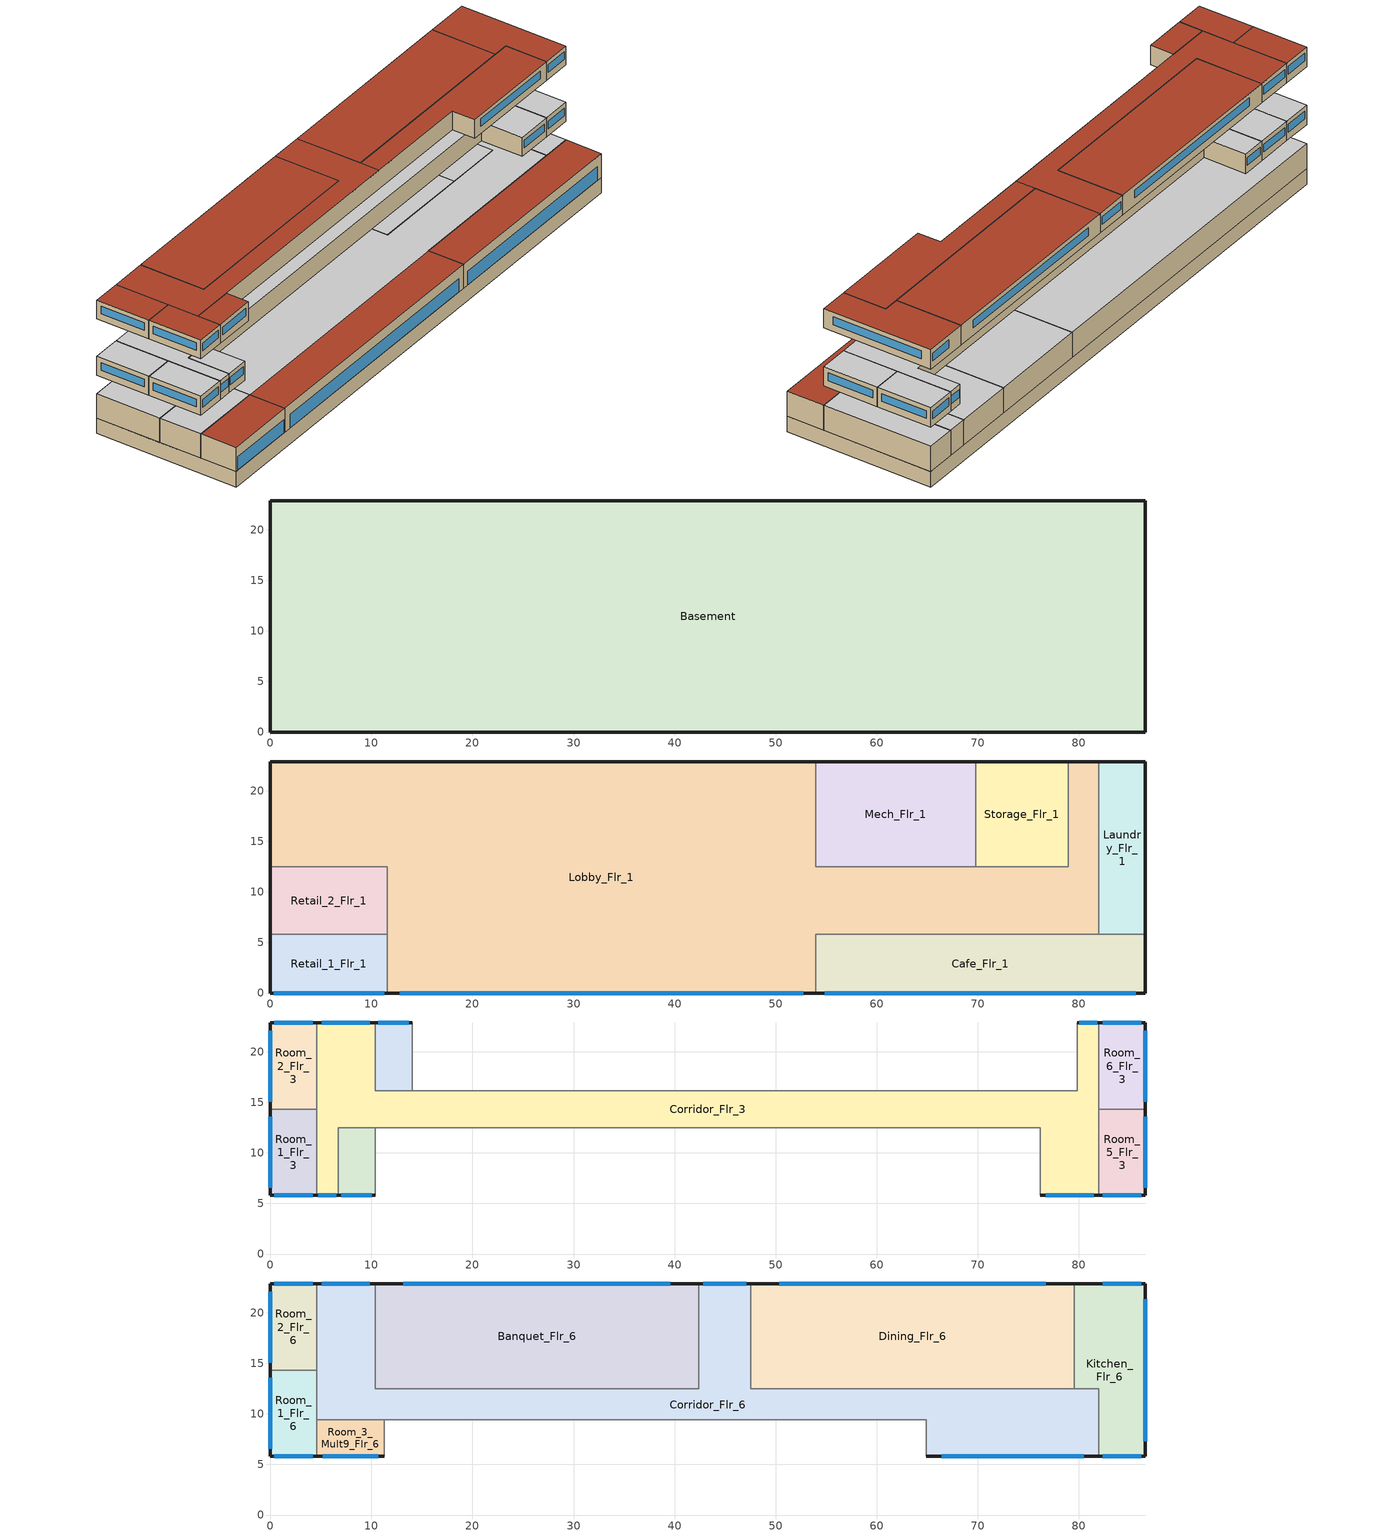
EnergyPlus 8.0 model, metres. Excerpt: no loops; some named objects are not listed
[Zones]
Basement
 floor othersidecoefficients (basement_floor): 86.56,22.86 86.56,0 0,0 0,22.86 z-2.44
 wall othersidecoefficients (basement_wall): 86.56,22.86 0,22.86 0,0 86.56,0 86.56,22.86 z-2.44:0
Retail_1_Flr_1
 floor to Basement (nonres_floor): 11.58,5.79 11.58,0 0,0 0,5.79 z0
 wall outside (nonres_ext_wall): 0,5.79 0,0 11.58,0 z0:3.96
 wall to Retail_2_Flr_1 (int_wall): 11.58,5.79 0,5.79 z0:3.96
 wall to Lobby_Flr_1 (int_wall): 11.58,0 11.58,5.79 z0:3.96
 window (Window_U_0.72_SHGC_0.25): 0.33,0 11.25,0 z0.15:2.29
 roof outside (nonres_roof): 0,5.79 0,0 11.58,0 11.58,5.79 z3.96
Retail_2_Flr_1
 floor to Basement (nonres_floor): 11.58,12.5 11.58,5.79 0,5.79 0,12.5 z0
 wall outside (nonres_ext_wall): 0,12.5 0,5.79 z0:3.96
 wall to Lobby_Flr_1 (int_wall): 11.58,5.79 11.58,12.5 0,12.5 z0:3.96
 ceiling adiabatic (nonres_floor_ceiling): 0,12.5 0,5.79 11.58,5.79 11.58,12.5 z3.96
Mech_Flr_1
 floor to Basement (nonres_floor): 69.8,22.86 69.8,12.5 53.95,12.5 53.95,22.86 z0
 wall outside (nonres_ext_wall): 69.8,22.86 53.95,22.86 z0:3.96
 wall to Storage_Flr_1 (int_wall): 69.8,12.5 69.8,22.86 z0:3.96
 wall to Lobby_Flr_1 (int_wall): 53.95,22.86 53.95,12.5 69.8,12.5 z0:3.96
 ceiling adiabatic (nonres_floor_ceiling): 53.95,22.86 53.95,12.5 69.8,12.5 69.8,22.86 z3.96
Storage_Flr_1
 floor to Basement (nonres_floor): 78.94,22.86 78.94,12.5 69.8,12.5 69.8,22.86 z0
 wall outside (nonres_ext_wall): 78.94,22.86 69.8,22.86 z0:3.96
 wall to Lobby_Flr_1 (int_wall): 69.8,12.5 78.94,12.5 78.94,22.86 z0:3.96
 ceiling adiabatic (nonres_floor_ceiling): 69.8,22.86 69.8,12.5 78.94,12.5 78.94,22.86 z3.96
Laundry_Flr_1
 floor to Basement (nonres_floor): 86.56,22.86 86.56,5.79 81.99,5.79 81.99,22.86 z0
 wall outside (nonres_ext_wall): 86.56,5.79 86.56,22.86 81.99,22.86 z0:3.96
 wall to Cafe_Flr_1 (int_wall): 81.99,5.79 86.56,5.79 z0:3.96
 wall to Lobby_Flr_1 (int_wall): 81.99,22.86 81.99,5.79 z0:3.96
 ceiling adiabatic (nonres_floor_ceiling): 81.99,22.86 81.99,5.79 86.56,5.79 86.56,22.86 z3.96
Cafe_Flr_1
 floor to Basement (nonres_floor): 86.56,5.79 86.56,0 53.95,0 53.95,5.79 z0
 wall outside (nonres_ext_wall): 53.95,0 86.56,0 86.56,5.79 z0:3.96
 wall to Lobby_Flr_1 (int_wall): 81.99,5.79 53.95,5.79 53.95,0 z0:3.96
 window (Window_U_0.72_SHGC_0.25): 54.88,0 85.63,0 z0.15:2.29
 roof outside (nonres_roof): 53.95,5.79 53.95,0 86.56,0 86.56,5.79 z3.96
Lobby_Flr_1
 floor to Basement (nonres_floor): 0,12.5 0,22.86 53.95,22.86 53.95,0 11.58,0 11.58,12.5 z0; 53.95,12.5 78.94,12.5 78.94,22.86 81.99,22.86 81.99,5.79 53.95,5.79 z0
 wall outside (nonres_ext_wall): 53.95,22.86 0,22.86 0,12.5 / 81.99,22.86 78.94,22.86 / 11.58,0 53.95,0 z0:3.96
 window (Window_U_0.72_SHGC_0.25): 12.79,0 52.74,0 z0.15:2.29
 ceiling adiabatic (nonres_floor_ceiling): 0,12.5 11.58,12.5 11.58,5.79 81.99,5.79 81.99,22.86 78.94,22.86 78.94,12.5 53.95,12.5 53.95,22.86 0,22.86 z3.96
 roof outside (nonres_roof): 11.58,5.79 11.58,0 53.95,0 53.95,5.79 z3.96
Room_1_Flr_3
 floor adiabatic (nonres_floor): 4.57,14.33 4.57,5.79 0,5.79 0,14.33 z7.01
 wall outside (nonres_ext_wall): 0,14.33 0,5.79 4.57,5.79 z7.01:10.06
 wall to Room_2_Flr_3 (int_wall): 4.57,14.33 0,14.33 z7.01:10.06
 wall to Corridor_Flr_3 (int_wall): 4.57,5.79 4.57,14.33 z7.01:10.06
 window (Window_U_0.72_SHGC_0.25): 0.4,5.79 4.17,5.79 / 0,13.58 0,6.54 z8.11:9.33
 ceiling adiabatic (nonres_floor_ceiling): 0,14.33 0,5.79 4.57,5.79 4.57,14.33 z10.06
Room_2_Flr_3
 floor adiabatic (nonres_floor): 4.57,22.86 4.57,14.33 0,14.33 0,22.86 z7.01
 wall outside (nonres_ext_wall): 4.57,22.86 0,22.86 0,14.33 z7.01:10.06
 wall to Corridor_Flr_3 (int_wall): 4.57,14.33 4.57,22.86 z7.01:10.06
 window (Window_U_0.72_SHGC_0.25): 4.17,22.86 0.4,22.86 / 0,22.11 0,15.07 z8.11:9.33
 ceiling adiabatic (nonres_floor_ceiling): 0,22.86 0,14.33 4.57,14.33 4.57,22.86 z10.06
Room_3_Mult19_Flr_3
 floor adiabatic (nonres_floor): 10.36,12.5 10.36,5.79 6.71,5.79 6.71,12.5 z7.01
 wall outside (nonres_ext_wall): 6.71,5.79 10.36,5.79 z7.01:10.06
 wall adiabatic (int_wall): 10.36,5.79 10.36,12.5 6.71,12.5 6.71,5.79 z7.01:10.06
 window (Window_U_0.72_SHGC_0.25): 7.03,5.79 10.04,5.79 z8.11:9.33
 ceiling adiabatic (nonres_floor_ceiling): 6.71,12.5 6.71,5.79 10.36,5.79 10.36,12.5 z10.06
Room_4_Mult19_Flr_3
 floor adiabatic (nonres_floor): 14.02,22.86 14.02,16.15 10.36,16.15 10.36,22.86 z7.01
 wall outside (nonres_ext_wall): 14.02,22.86 10.36,22.86 z7.01:10.06
 wall adiabatic (int_wall): 10.36,22.86 10.36,16.15 14.02,16.15 14.02,22.86 z7.01:10.06
 window (Window_U_0.72_SHGC_0.25): 13.7,22.86 10.68,22.86 z8.11:9.33
 ceiling adiabatic (nonres_floor_ceiling): 10.36,22.86 10.36,16.15 14.02,16.15 14.02,22.86 z10.06
Room_5_Flr_3
 floor adiabatic (nonres_floor): 86.56,14.33 86.56,5.79 81.99,5.79 81.99,14.33 z7.01
 wall outside (nonres_ext_wall): 81.99,5.79 86.56,5.79 86.56,14.33 z7.01:10.06
 wall to Room_6_Flr_3 (int_wall): 86.56,14.33 81.99,14.33 z7.01:10.06
 wall to Corridor_Flr_3 (int_wall): 81.99,14.33 81.99,5.79 z7.01:10.06
 window (Window_U_0.72_SHGC_0.25): 86.56,6.54 86.56,13.58 / 82.39,5.79 86.16,5.79 z8.11:9.33
 ceiling adiabatic (nonres_floor_ceiling): 81.99,14.33 81.99,5.79 86.56,5.79 86.56,14.33 z10.06
Room_6_Flr_3
 floor adiabatic (nonres_floor): 86.56,22.86 86.56,14.33 81.99,14.33 81.99,22.86 z7.01
 wall outside (nonres_ext_wall): 86.56,14.33 86.56,22.86 81.99,22.86 z7.01:10.06
 wall to Corridor_Flr_3 (int_wall): 81.99,22.86 81.99,14.33 z7.01:10.06
 window (Window_U_0.72_SHGC_0.25): 86.16,22.86 82.39,22.86 / 86.56,15.07 86.56,22.11 z8.11:9.33
 ceiling adiabatic (nonres_floor_ceiling): 81.99,22.86 81.99,14.33 86.56,14.33 86.56,22.86 z10.06
Corridor_Flr_3
 floor adiabatic (nonres_floor): 4.57,5.79 4.57,22.86 10.36,22.86 10.36,12.5 6.71,12.5 6.71,5.79 z7.01; 10.36,16.15 76.2,16.15 76.2,12.5 10.36,12.5 z7.01; 76.2,16.15 79.86,16.15 79.86,22.86 81.99,22.86 81.99,5.79 76.2,5.79 z7.01
 wall outside (nonres_ext_wall): 10.36,22.86 4.57,22.86 / 81.99,22.86 79.86,22.86 / 4.57,5.79 6.71,5.79 / 76.2,5.79 81.99,5.79 z7.01:10.06
 wall adiabatic (int_wall): 6.71,5.79 6.71,12.5 76.2,12.5 76.2,5.79 / 79.86,22.86 79.86,16.15 10.36,16.15 10.36,22.86 z7.01:10.06
 window (Window_U_0.72_SHGC_0.25): 9.86,22.86 5.08,22.86 / 81.81,22.86 80.04,22.86 / 4.76,5.79 6.52,5.79 / 76.71,5.79 81.48,5.79 z8.11:9.33
 ceiling adiabatic (nonres_floor_ceiling): 4.57,5.79 6.71,5.79 6.71,12.5 10.36,12.5 10.36,22.86 4.57,22.86 z10.06; 10.36,12.5 76.2,12.5 76.2,16.15 10.36,16.15 z10.06; 76.2,5.79 81.99,5.79 81.99,22.86 79.86,22.86 79.86,16.15 76.2,16.15 z10.06
Room_1_Flr_6
 floor adiabatic (nonres_floor): 4.57,14.33 4.57,5.79 0,5.79 0,14.33 z16.15
 wall outside (nonres_ext_wall): 0,14.33 0,5.79 4.57,5.79 z16.15:19.2
 wall to Room_2_Flr_6 (int_wall): 4.57,14.33 0,14.33 z16.15:19.2
 wall adiabatic (int_wall): 4.57,5.79 4.57,14.33 z16.15:19.2
 window (Window_U_0.72_SHGC_0.25): 0.4,5.79 4.17,5.79 / 0,13.58 0,6.54 z17.26:18.48
 roof outside (nonres_roof): 0,14.33 0,5.79 4.57,5.79 4.57,14.33 z19.2
Room_2_Flr_6
 floor adiabatic (nonres_floor): 4.57,22.86 4.57,14.33 0,14.33 0,22.86 z16.15
 wall outside (nonres_ext_wall): 4.57,22.86 0,22.86 0,14.33 z16.15:19.2
 wall adiabatic (int_wall): 4.57,14.33 4.57,22.86 z16.15:19.2
 window (Window_U_0.72_SHGC_0.25): 4.17,22.86 0.4,22.86 / 0,22.11 0,15.07 z17.26:18.48
 roof outside (nonres_roof): 0,22.86 0,14.33 4.57,14.33 4.57,22.86 z19.2
Room_3_Mult9_Flr_6
 floor adiabatic (nonres_floor): 11.28,9.45 11.28,5.79 4.57,5.79 4.57,9.45 z16.15
 wall outside (nonres_ext_wall): 4.57,5.79 11.28,5.79 z16.15:19.2
 wall adiabatic (int_wall): 11.28,5.79 11.28,9.45 4.57,9.45 4.57,5.79 z16.15:19.2
 window (Window_U_0.72_SHGC_0.25): 5.16,5.79 10.69,5.79 z17.26:18.48
 roof outside (nonres_roof): 4.57,9.45 4.57,5.79 11.28,5.79 11.28,9.45 z19.2
Banquet_Flr_6
 floor adiabatic (nonres_floor): 42.37,22.86 42.37,12.5 10.36,12.5 10.36,22.86 z16.15
 wall outside (nonres_ext_wall): 42.37,22.86 10.36,22.86 z16.15:19.2
 wall to Corridor_Flr_6 (int_wall): 10.36,22.86 10.36,12.5 42.37,12.5 42.37,22.86 z16.15:19.2
 window (Window_U_0.72_SHGC_0.25): 39.57,22.86 13.16,22.86 z17.26:18.48
 roof outside (nonres_roof): 10.36,22.86 10.36,12.5 42.37,12.5 42.37,22.86 z19.2
Dining_Flr_6
 floor adiabatic (nonres_floor): 79.55,22.86 79.55,12.5 47.55,12.5 47.55,22.86 z16.15
 wall outside (nonres_ext_wall): 79.55,22.86 47.55,22.86 z16.15:19.2
 wall to Kitchen_Flr_6 (int_wall): 79.55,12.5 79.55,22.86 z16.15:19.2
 wall adiabatic (int_wall): 47.55,12.5 79.55,12.5 z16.15:19.2
 wall to Corridor_Flr_6 (int_wall): 47.55,22.86 47.55,12.5 z16.15:19.2
 window (Window_U_0.72_SHGC_0.25): 76.75,22.86 50.35,22.86 z17.26:18.48
 roof outside (nonres_roof): 47.55,22.86 47.55,12.5 79.55,12.5 79.55,22.86 z19.2
Kitchen_Flr_6
 floor adiabatic (nonres_floor): 79.55,12.5 79.55,22.86 86.56,22.86 86.56,5.79 81.99,5.79 81.99,12.5 z16.15
 wall outside (nonres_ext_wall): 81.99,5.79 86.56,5.79 86.56,22.86 79.55,22.86 z16.15:19.2
 wall adiabatic (int_wall): 79.55,12.5 81.99,12.5 z16.15:19.2
 wall to Corridor_Flr_6 (int_wall): 81.99,12.5 81.99,5.79 z16.15:19.2
 window (Window_U_0.72_SHGC_0.25): 86.16,22.86 82.39,22.86 / 86.56,7.29 86.56,21.37 / 82.39,5.79 86.16,5.79 z17.26:18.48
 roof outside (nonres_roof): 79.55,12.5 81.99,12.5 81.99,5.79 86.56,5.79 86.56,22.86 79.55,22.86 z19.2
Corridor_Flr_6
 floor adiabatic (nonres_floor): 4.57,9.45 4.57,22.86 10.36,22.86 10.36,12.5 42.37,12.5 42.37,22.86 47.55,22.86 47.55,12.5 81.99,12.5 81.99,5.79 64.92,5.79 64.92,9.45 z16.15
 wall outside (nonres_ext_wall): 10.36,22.86 4.57,22.86 / 47.55,22.86 42.37,22.86 / 64.92,5.79 81.99,5.79 z16.15:19.2
 wall adiabatic (int_wall): 81.99,12.5 47.55,12.5 / 4.57,22.86 4.57,9.45 64.92,9.45 64.92,5.79 z16.15:19.2
 window (Window_U_0.72_SHGC_0.25): 9.86,22.86 5.08,22.86 / 47.09,22.86 42.82,22.86 / 66.42,5.79 80.5,5.79 z17.26:18.48
 roof outside (nonres_roof): 4.57,9.45 47.55,9.45 47.55,22.86 42.37,22.86 42.37,12.5 10.36,12.5 10.36,22.86 4.57,22.86 z19.2; 47.55,9.45 64.92,9.45 64.92,5.79 81.99,5.79 81.99,12.5 47.55,12.5 z19.2
[Building]
Large Hotel: North Axis {deg}=0; Terrain=City; Loads Convergence Tolerance Value=0.04; Temperature Convergence Tolerance Value {deltaC}=0.2; Solar Distribution=FullInteriorAndExterior; Maximum Number of Warmup Days=25; Minimum Number of Warmup Days=6
[Site:Location]
Houston Bush Intercontinental_TX_USA Design_Conditions: Latitude {deg}=30; Longitude {deg}=-95.37; Time Zone {hr}=-6; Elevation {m}=29
[SizingPeriod:DesignDay] Day of Month=21; Dry-Bulb Temperature Range Modifier Type=DefaultMultipliers; Humidity Condition Type=Wetbulb; Barometric Pressure {Pa}=100977; Rain Indicator=No; Snow Indicator=No; Daylight Saving Time Indicator=No
Name | Month | Day Type | Maximum Dry-Bulb Temperature {C} | Daily Dry-Bulb Temperature Range {deltaC} | Wetbulb or DewPoint at Maximum Dry-Bulb {C} | Wind Speed {m/s} | Wind Direction {deg} | Solar Model Indicator | Sky Clearness | ASHRAE Clear Sky Optical Depth for Beam Irradiance (taub) | ASHRAE Clear Sky Optical Depth for Diffuse Irradiance (taud)
Houston Bush Intercontinental Ann Htg 99.6% Condns DB | 1 | WinterDesignDay | -1.6 | 0 | -1.6 | 2.8 | 0 | ASHRAEClearSky | 0
Houston Bush Intercontinental Ann Clg .4% Condns DB=>MWB | 7 | SummerDesignDay | 36 | 10.1 | 24.8 | 3.5 | 170 | ASHRAETau |  | 0.499 | 1.97
[Site:WaterMainsTemperature]
Calculation Method=Correlation; Annual Average Outdoor Air Temperature {C}=20.05; Maximum Difference In Monthly Average Outdoor Air Temperatures {deltaC}=17.0722
[Material]
Name | Roughness | Thickness {m} | Conductivity {W/m-K} | Density {kg/m3} | Specific Heat {J/kg-K} | Thermal Absorptance | Solar Absorptance | Visible Absorptance
Std Wood 6inch | MediumSmooth | 0.15 | 0.12 | 540 | 1210 | 0.9 | 0.7 | 0.7
F08 Metal surface | Smooth | 0.0008 | 45.28 | 7824 | 500
F13 Built-up roofing | Rough | 0.0095 | 0.16 | 1120 | 1460 | 0.75 | 0.45
G01 13mm gypsum board | Smooth | 0.0127 | 0.16 | 800 | 1090 | 0.9 | 0.7 | 0.5
200mm Normalweight concrete wall | MediumRough | 0.2032 | 2.31 | 2322 | 832
100mm Normalweight concrete floor | MediumRough | 0.1016 | 2.31 | 2322 | 832
M10 200mm concrete block basement wall | MediumRough | 0.2032 | 1.326 | 1842 | 912
[Material:NoMass] Thermal Absorptance=0.9; Solar Absorptance=0.7
Name | Roughness | Thermal Resistance {m2-K/W} | Visible Absorptance
CP02 CARPET PAD | VeryRough | 0.21648 | 0.8
Nonres_Roof_Insulation | MediumSmooth | 3.4722 | 0.7
Nonres_Exterior_Wall_Insulation | MediumSmooth | 0.849259 | 0.7
Nonres_Floor_Insulation | MediumSmooth | 2.88292 | 0.7
[WindowMaterial:Glazing]
REF B TINT MID 6MM: Optical Data Type=SpectralAverage; Thickness {m}=0.006; Solar Transmittance at Normal Incidence=0.1; Front Side Solar Reflectance at Normal Incidence=0.11; Back Side Solar Reflectance at Normal Incidence=0.41; Visible Transmittance at Normal Incidence=0.13; Front Side Visible Reflectance at Normal Incidence=0.1; Back Side Visible Reflectance at Normal Incidence=0.32; Infrared Transmittance at Normal Incidence=0; Front Side Infrared Hemispherical Emissivity=0.84; Back Side Infrared Hemispherical Emissivity=0.45; Conductivity {W/m-K}=0.9
[Construction]
InteriorFurnishings: Std Wood 6inch
int_wall: G01 13mm gypsum board, G01 13mm gypsum board
basement_wall: M10 200mm concrete block basement wall
nonres_roof: F13 Built-up roofing, Nonres_Roof_Insulation, F08 Metal surface
nonres_ext_wall: 200mm Normalweight concrete wall, Nonres_Exterior_Wall_Insulation, G01 13mm gypsum board
nonres_floor: Nonres_Floor_Insulation, 100mm Normalweight concrete floor, CP02 CARPET PAD
nonres_floor_ceiling: CP02 CARPET PAD, 100mm Normalweight concrete floor, Nonres_Floor_Insulation
basement_floor: M10 200mm concrete block basement wall, CP02 CARPET PAD
Window_U_0.72_SHGC_0.25: REF B TINT MID 6MM
[Zone] Type=1; Ceiling Height {m}=-9999; Part of Total Floor Area=Yes
Name | Multiplier | Volume {m3} | Floor Area {m2}
Basement | 1 | 4826.41 | 1978.82
Retail_1_Flr_1 | 1 | 265.7636 | 67.0696
Retail_2_Flr_1 | 1 | 307.7552 | 77.6695
Mech_Flr_1 | 1 | 650.7972 | 164.239
Storage_Flr_1 | 1 | 375.4741 | 94.7594
Laundry_Flr_1 | 1 | 309.2236 | 78.0395
Cafe_Flr_1 | 1 | 748.3463 | 188.859
Lobby_Flr_1 | 1 | 5183.56 | 1308.18
Room_1_Flr_3; Room_5_Flr_3 | 4 | 118.9391 | 39.0198
Room_2_Flr_3; Room_6_Flr_3 | 4 | 118.9252 | 39.0198
Room_3_Mult19_Flr_3 | 76 | 74.7487 | 24.5199
Room_4_Mult19_Flr_3 | 76 | 74.7691 | 24.5299
Corridor_Flr_3 | 4 | 1186.91 | 389.398
Room_1_Flr_6 | 1 | 118.9391 | 39.0198
Room_2_Flr_6 | 1 | 118.9252 | 39.0198
Room_3_Mult9_Flr_6 | 9 | 74.7691 | 24.5299
Banquet_Flr_6; Dining_Flr_6 | 1 | 1010.89 | 331.658
Kitchen_Flr_6 | 1 | 314.872 | 103.299
Corridor_Flr_6 | 1 | 1256.16 | 412.118
[InternalMass] Construction=InteriorFurnishings
Name | Zone | Surface Area {m2}
Basement_InternalMass_1 | Basement | 3957.66
Retail_1_Flr_1_InternalMass_1 | Retail_1_Flr_1 | 134.1427
Retail_2_Flr_1_InternalMass_1 | Retail_2_Flr_1 | 155.3378
Mech_Flr_1_InternalMass_1 | Mech_Flr_1 | 328.4864
Storage_Flr_1_InternalMass_1 | Storage_Flr_1 | 189.5185
Laundry_Flr_1_InternalMass_1 | Laundry_Flr_1 | 156.0789
Cafe_Flr_1_InternalMass_1 | Cafe_Flr_1 | 377.7238
Lobby_Flr_1_InternalMass_1 | Lobby_Flr_1 | 2616.37
Room_1_Flr_3_InternalMass_1 | Room_1_Flr_3 | 78.044
Room_2_Flr_3_InternalMass_1 | Room_2_Flr_3 | 78.0349
Room_3_Mult19_Flr_3_InternalMass_1 | Room_3_Mult19_Flr_3 | 49.0477
Room_4_Mult19_Flr_3_InternalMass_1 | Room_4_Mult19_Flr_3 | 49.0611
Room_5_Flr_3_InternalMass_1 | Room_5_Flr_3 | 78.044
Room_6_Flr_3_InternalMass_1 | Room_6_Flr_3 | 78.0349
Corridor_Flr_3_InternalMass_1 | Corridor_Flr_3 | 778.8094
Room_1_Flr_6_InternalMass_1 | Room_1_Flr_6 | 78.044
Room_2_Flr_6_InternalMass_1 | Room_2_Flr_6 | 78.0349
Room_3_Mult9_Flr_6_InternalMass_1 | Room_3_Mult9_Flr_6 | 49.0611
Banquet_Flr_6_InternalMass_1 | Banquet_Flr_6 | 663.3149
Dining_Flr_6_InternalMass_1 | Dining_Flr_6 | 663.3149
Kitchen_Flr_6_InternalMass_1 | Kitchen_Flr_6 | 206.6089
Corridor_Flr_6_InternalMass_1 | Corridor_Flr_6 | 824.2494
[SurfaceProperty:OtherSideCoefficients] Combined Convective/Radiative Film Coefficient {W/m2-K}=0; Constant Temperature {C}=1; Constant Temperature Coefficient=1; External Dry-Bulb Temperature Coefficient=0; Ground Temperature Coefficient=0; Wind Speed Coefficient=0; Zone Air Temperature Coefficient=0; Sinusoidal Variation of Constant Temperature Coefficient=No; Period of Sinusoidal Variation {hr}=24
Name | Constant Temperature Schedule
surfPropOthSdCoefBasementAvgWall | scheduleOSCBasementWallSurfaceTemp
surfPropOthSdCoefBasementAvgFloor | scheduleOSCBasementFloorTemp
surfPropOthSdCoefBasementUpperWall | scheduleOSCBasementUpperWallTemp
surfPropOthSdCoefBasementLowerWall | scheduleOSCBasementLowerWallTemp
[People] Number of People Calculation Method=People; Fraction Radiant=0.3; Sensible Heat Fraction=AUTOCALCULATE; Activity Level Schedule=ACTIVITY_SCH; Enable ASHRAE 55 Comfort Warnings=No; Mean Radiant Temperature Calculation Type=ZoneAveraged; Work Efficiency Schedule=WORK_EFF_SCH; Clothing Insulation Schedule=CLOTHING_SCH; Air Velocity Schedule=AIR_VELO_SCH; Thermal Comfort Model 1 Type=FANGER
Name | Zone or ZoneList | Number of People Schedule | Number of People
Basement People | Basement | BLDG_OCC_SCH | 106.499
Retail_1_Flr_1 People | Retail_1_Flr_1 | BLDG_OCC_SCH | 10.829
Retail_2_Flr_1 People | Retail_2_Flr_1 | BLDG_OCC_SCH | 12.54
Laundry_Flr_1 People | Laundry_Flr_1 | BLDG_OCC_SCH | 8.4
Cafe_Flr_1 People | Cafe_Flr_1 | BLDG_OCC_SCH | 142.3
Lobby_Flr_1 People | Lobby_Flr_1 | BLDG_OCC_SCH | 422.435
Room_1_Flr_3 People | Room_1_Flr_3 | GuestRoom_Occ_Sch | 1.5
Room_2_Flr_3 People | Room_2_Flr_3 | GuestRoom_Occ_Sch | 1.5
Room_3_Mult19_Flr_3 People | Room_3_Mult19_Flr_3 | GuestRoom_Occ_Sch | 1.5
Room_4_Mult19_Flr_3 People | Room_4_Mult19_Flr_3 | GuestRoom_Occ_Sch | 1.5
Room_5_Flr_3 People | Room_5_Flr_3 | GuestRoom_Occ_Sch | 1.5
Room_6_Flr_3 People | Room_6_Flr_3 | GuestRoom_Occ_Sch | 1.5
Room_1_Flr_6 People | Room_1_Flr_6 | GuestRoom_Occ_Sch | 1.5
Room_2_Flr_6 People | Room_2_Flr_6 | GuestRoom_Occ_Sch | 1.5
Room_3_Mult9_Flr_6 People | Room_3_Mult9_Flr_6 | GuestRoom_Occ_Sch | 1.5
Banquet_Flr_6 People | Banquet_Flr_6 | BLDG_OCC_SCH | 249.896
Dining_Flr_6 People | Dining_Flr_6 | BLDG_OCC_SCH | 249.896
Kitchen_Flr_6 People | Kitchen_Flr_6 | BLDG_OCC_SCH | 22.238
[Lights] Design Level Calculation Method=Watts/Area; Return Air Fraction=0; Fraction Radiant=0.7; Fraction Visible=0.2; Fraction Replaceable=1; Return Air Fraction Calculated from Plenum Temperature=No
Name | Zone or ZoneList | Schedule | Watts per Zone Floor Area {W/m2}
Basement_Lights | Basement | BLDG_LIGHT_OFFICE_BSMT_SCH | 9.68752
Retail_1_Flr_1_Lights | Retail_1_Flr_1 | BLDG_LIGHT_SCH | 15.0695
Retail_2_Flr_1_Lights | Retail_2_Flr_1 | BLDG_LIGHT_SCH | 15.0695
Mech_Flr_1_Lights | Mech_Flr_1 | BLDG_LIGHT_SCH | 10.2257
Storage_Flr_1_Lights | Storage_Flr_1 | BLDG_LIGHT_STORAGE_SCH | 6.78126
Laundry_Flr_1_Lights | Laundry_Flr_1 | BLDG_LIGHT_SCH | 6.45835
Cafe_Flr_1_Lights | Cafe_Flr_1 | BLDG_LIGHT_SCH | 9.57988
Lobby_Flr_1_Lights | Lobby_Flr_1 | BLDG_LIGHT_SCH | 11.4097
Room_1_Flr_3_Lights | Room_1_Flr_3 | BLDG_LIGHT_GUESTROOM_SCH | 11.9479
Room_2_Flr_3_Lights | Room_2_Flr_3 | BLDG_LIGHT_GUESTROOM_SCH | 11.9479
Room_3_Mult19_Flr_3_Lights | Room_3_Mult19_Flr_3 | BLDG_LIGHT_GUESTROOM_SCH | 11.9479
Room_4_Mult19_Flr_3_Lights | Room_4_Mult19_Flr_3 | BLDG_LIGHT_GUESTROOM_SCH | 11.9479
Room_5_Flr_3_Lights | Room_5_Flr_3 | BLDG_LIGHT_GUESTROOM_SCH | 11.9479
Room_6_Flr_3_Lights | Room_6_Flr_3 | BLDG_LIGHT_GUESTROOM_SCH | 11.9479
Corridor_Flr_3_Lights | Corridor_Flr_3 | BLDG_LIGHT_CORRIDOR_SCH | 7.10418
Room_1_Flr_6_Lights | Room_1_Flr_6 | BLDG_LIGHT_GUESTROOM_SCH | 11.9479
Room_2_Flr_6_Lights | Room_2_Flr_6 | BLDG_LIGHT_GUESTROOM_SCH | 11.9479
Room_3_Mult9_Flr_6_Lights | Room_3_Mult9_Flr_6 | BLDG_LIGHT_GUESTROOM_SCH | 11.9479
Banquet_Flr_6_Lights | Banquet_Flr_6 | BLDG_LIGHT_SCH | 9.57988
Dining_Flr_6_Lights | Dining_Flr_6 | BLDG_LIGHT_SCH | 9.57988
Kitchen_Flr_6_Lights | Kitchen_Flr_6 | BLDG_LIGHT_SCH | 10.6563
Corridor_Flr_6_Lights | Corridor_Flr_6 | BLDG_LIGHT_CORRIDOR_SCH | 7.10418
[ElectricEquipment] Design Level Calculation Method=EquipmentLevel
Name | Zone or ZoneList | Schedule | Design Level {W} | Fraction Latent | Fraction Radiant | Fraction Lost
Basement_MiscPlug_Equip | Basement | BASEMENT_EQUIP_SCH | 10646.1 | 0 | 0.5 | 0
Retail_1_Flr_1_MiscPlug_Equip | Retail_1_Flr_1 | BLDG_EQUIP_SCH | 721.6879 | 0 | 0.5 | 0
Retail_2_Flr_1_MiscPlug_Equip | Retail_2_Flr_1 | BLDG_EQUIP_SCH | 835.7173 | 0 | 0.5 | 0
Mech_Flr_1_MiscPlug_Equip | Mech_Flr_1 | BLDG_EQUIP_SCH | 883.6283 | 0 | 0.5 | 0
Storage_Flr_1_MiscPlug_Equip | Storage_Flr_1 | BLDG_EQUIP_SCH | 254.9024 | 0 | 0.5 | 0
Laundry_Flr_1_MiscPlug_Equip | Laundry_Flr_1 | BLDG_EQUIP_SCH | 4813.47 | 0 | 0.5 | 0
Cafe_Flr_1_MiscPlug_Equip | Cafe_Flr_1 | BLDG_EQUIP_SCH | 1016.08 | 0 | 0.5 | 0
Lobby_Flr_1_MiscPlug_Equip | Lobby_Flr_1 | BLDG_EQUIP_SCH | 10557.1 | 0 | 0.5 | 0
Room_1_Flr_3_PlugMisc_Equip | Room_1_Flr_3 | Guestroom_Eqp_Sch_Base | 263.3986 | 0 | 0.5 | 0
Room_2_Flr_3_PlugMisc_Equip | Room_2_Flr_3 | Guestroom_Eqp_Sch_Base | 263.3678 | 0 | 0.5 | 0
Room_3_Mult19_Flr_3_PlugMisc_Equip | Room_3_Mult19_Flr_3 | Guestroom_Eqp_Sch_Base | 257.9908 | 0 | 0.5 | 0
Room_4_Mult19_Flr_3_PlugMisc_Equip | Room_4_Mult19_Flr_3 | Guestroom_Eqp_Sch_Base | 258.0614 | 0 | 0.5 | 0
Room_5_Flr_3_PlugMisc_Equip | Room_5_Flr_3 | Guestroom_Eqp_Sch_Base | 263.3986 | 0 | 0.5 | 0
Room_6_Flr_3_PlugMisc_Equip | Room_6_Flr_3 | Guestroom_Eqp_Sch_Base | 263.3678 | 0 | 0.5 | 0
Room_1_Flr_6_PlugMisc_Equip | Room_1_Flr_6 | Guestroom_Eqp_Sch_Base | 263.3986 | 0 | 0.5 | 0
Room_2_Flr_6_PlugMisc_Equip | Room_2_Flr_6 | Guestroom_Eqp_Sch_Base | 263.3678 | 0 | 0.5 | 0
Room_3_Mult9_Flr_6_PlugMisc_Equip | Room_3_Mult9_Flr_6 | Guestroom_Eqp_Sch_Base | 258.0614 | 0 | 0.5 | 0
Banquet_Flr_6_MiscPlug_Equip | Banquet_Flr_6 | Kitchen_Elec_Equip_SCH | 22493 | 0 | 0.5 | 0
Dining_Flr_6_MiscPlug_Equip | Dining_Flr_6 | Kitchen_Elec_Equip_SCH | 22493 | 0 | 0.5 | 0
Kitchen_Flr_6_MiscElec_Equip | Kitchen_Flr_6 | Kitchen_Elec_Equip_SCH | 52482.8 | 0.2 | 0.5 | 0.1
Kitchen_Flr_6_Reach-in-Freezer | Kitchen_Flr_6 | Always_on | 515.917 | 0 | 0.25 | 0
Kitchen_Flr_6_Reach-in-Refrigerator | Kitchen_Flr_6 | Always_on | 425.833 | 0 | 0.25 | 0
[GasEquipment] Design Level Calculation Method=EquipmentLevel
Name | Zone or ZoneList | Schedule | Design Level {W} | Fraction Latent | Fraction Radiant | Fraction Lost
Laundry_Flr_1_MiscGas_Equip | Laundry_Flr_1 | BLDG_EQUIP_SCH | 41817.4 | 0 | 0.5 | 0
Kitchen_Flr_6_MiscGas_Equip | Kitchen_Flr_6 | Kitchen_Gas_Equip_SCH | 249920 | 0.1 | 0.2 | 0.7
[Daylighting:Controls] Total Daylighting Reference Points=2; Illuminance Setpoint at First Reference Point {lux}=375; Illuminance Setpoint at Second Reference Point {lux}=375; Lighting Control Type=2; Maximum Allowable Discomfort Glare Index=22; Minimum Input Power Fraction for Continuous Dimming Control=0.3; Minimum Light Output Fraction for Continuous Dimming Control=0.2; Number of Stepped Control Steps=3; Probability Lighting will be Reset When Needed in Manual Stepped Control=1
Name | X-Coordinate of First Reference Point {m} | Y-Coordinate of First Reference Point {m} | Z-Coordinate of First Reference Point {m} | X-Coordinate of Second Reference Point {m} | Y-Coordinate of Second Reference Point {m} | Z-Coordinate of Second Reference Point {m} | Fraction of Zone Controlled by First Reference Point | Fraction of Zone Controlled by Second Reference Point | Glare Calculation Azimuth Angle of View Direction Clockwise from Zone y-Axis {deg}
Lobby_Flr_1 | 22.1742 | 1.524 | 0.762 | 43.3578 | 1.524 | 0.762 | 0.035 | 0.035 | 0
Cafe_Flr_1 | 62.103 | 1.524 | 0.762 | 78.4098 | 1.524 | 0.762 | 0.195 | 0.195 | 180
Dining_Flr_6 | 55.8546 | 21.336 | 16.914 | 71.247 | 21.336 | 16.914 | 0.095 | 0.095 | 0
Banquet_Flr_6 | 18.4404 | 21.336 | 16.914 | 34.3662 | 21.336 | 16.914 | 0.095 | 0.095 | 0
[ZoneInfiltration:DesignFlowRate] Schedule=INFIL_QUARTER_ON_SCH; Design Flow Rate Calculation Method=Flow/ExteriorArea; Constant Term Coefficient=1; Temperature Term Coefficient=0; Velocity Term Coefficient=0; Velocity Squared Term Coefficient=0
Name | Zone or ZoneList | Flow per Exterior Surface Area {m3/s-m2}
Retail_1_Flr_1_Infiltration | Retail_1_Flr_1 | 0.00056896
Retail_2_Flr_1_Infiltration | Retail_2_Flr_1 | 0.00056896
Mech_Flr_1_Infiltration | Mech_Flr_1 | 0.00056896
Storage_Flr_1_Infiltration | Storage_Flr_1 | 0.00056896
Laundry_Flr_1_Infiltration | Laundry_Flr_1 | 0.00056896
Cafe_Flr_1_Infiltration | Cafe_Flr_1 | 0.00056896
Lobby_Flr_1_Infiltration | Lobby_Flr_1 | 0.00056896
Room_1_Flr_3_Infiltration | Room_1_Flr_3 | 0.00056896
Room_2_Flr_3_Infiltration | Room_2_Flr_3 | 0.00056896
Room_3_Mult19_Flr_3_Infiltration | Room_3_Mult19_Flr_3 | 0.00056896
Room_4_Mult19_Flr_3_Infiltration | Room_4_Mult19_Flr_3 | 0.00056896
Room_5_Flr_3_Infiltration | Room_5_Flr_3 | 0.00056896
Room_6_Flr_3_Infiltration | Room_6_Flr_3 | 0.00056896
Corridor_Flr_3_Infiltration | Corridor_Flr_3 | 0.00056896
Room_1_Flr_6_Infiltration | Room_1_Flr_6 | 0.000287837
Room_2_Flr_6_Infiltration | Room_2_Flr_6 | 0.000287837
Room_3_Mult9_Flr_6_Infiltration | Room_3_Mult9_Flr_6 | 0.000258592
Banquet_Flr_6_Infiltration | Banquet_Flr_6 | 0.000129325
Dining_Flr_6_Infiltration | Dining_Flr_6 | 0.000129325
Kitchen_Flr_6_Infiltration | Kitchen_Flr_6 | 0.000260641
Corridor_Flr_6_Infiltration | Corridor_Flr_6 | 9.77473e-05
[ZoneVentilation:WindandStackOpenArea] Opening Area {m2}=0.02; Opening Area Fraction Schedule=Sliding_Doors_Ventilation_Availability_SCH; Opening Effectiveness=autocalculate; Height Difference {m}=9.6007; Discharge Coefficient for Opening=autocalculate; Minimum Indoor Temperature {C}=18.89; Maximum Indoor Temperature {C}=25.56; Delta Temperature {deltaC}=-100; Minimum Outdoor Temperature {C}=15.56; Maximum Outdoor Temperature {C}=26.67; Maximum Wind Speed {m/s}=40
Name | Zone | Effective Angle {deg}
ROOM_1_FLR_3 Sliding Door Ventilation | ROOM_1_FLR_3 | 180
ROOM_2_FLR_3 Sliding Door Ventilation | ROOM_2_FLR_3 | 0
ROOM_3_MULT19_FLR_3 Sliding Door Ventilation | ROOM_3_MULT19_FLR_3 | 180
ROOM_4_MULT19_FLR_3 Sliding Door Ventilation | ROOM_4_MULT19_FLR_3 | 0
ROOM_5_FLR_3 Sliding Door Ventilation | ROOM_5_FLR_3 | 180
ROOM_6_FLR_3 Sliding Door Ventilation | ROOM_6_FLR_3 | 0
ROOM_1_FLR_6 Sliding Door Ventilation | ROOM_1_FLR_6 | 180
ROOM_2_FLR_6 Sliding Door Ventilation | ROOM_2_FLR_6 | 0
ROOM_3_MULT9_FLR_6 Sliding Door Ventilation | ROOM_3_MULT9_FLR_6 | 180
[ZoneMixing] Zone=Kitchen_Flr_6; Schedule=Kitchen_Exhaust_SCH; Design Flow Rate Calculation Method=Flow/Zone; Design Flow Rate {m3/s}=0.943895; Delta Temperature {deltaC}=0
Name | Source Zone
Kitchen_Flr_6 Exhaust Fanmixing_1 | BANQUET_FLR_6
Kitchen_Flr_6 Exhaust Fanmixing_2 | Dining_Flr_6
[Exterior:Lights]
Exterior Facade Lighting: Schedule=Exterior_Lgt_ALWAYS_ON; Design Level {W}=14952; Control Option=AstronomicalClock
[Exterior:FuelEquipment] Fuel Use Type=Electricity
Name | Schedule | Design Level {W}
Elevators | BLDG_ELEVATORS | 122222
Elevators_Lights_Fan | ELEV_LIGHT_FAN_SCH_ADD_DF | 635.4
[EnergyManagementSystem:Sensor]
Facility_Int_LTG: Output:Variable or Output:Meter=InteriorLights:Electricity
[EnergyManagementSystem:Actuator]
Name | Actuated Component Unique | Actuated Component Type | Actuated Component Control Type
BoilerCurve | HEATSYS1 BOILER EFFICIENCY CURVE | Curve | Curve Result
S_Guestroom_CLGSETP_Vent_CTRL | S Adva_OccGuestRoom_ClgSP_Sch | Schedule:Compact | Schedule Value
S_Guestroom_HTGSETP_Vent_CTRL | S Adva_OccGuestRoom_HtgSP_Sch | Schedule:Compact | Schedule Value
N_Guestroom_CLGSETP_Vent_CTRL | N Adva_OccGuestRoom_ClgSP_Sch | Schedule:Compact | Schedule Value
N_Guestroom_HTGSETP_Vent_CTRL | N Adva_OccGuestRoom_HtgSP_Sch | Schedule:Compact | Schedule Value
[EnergyManagementSystem:ProgramCallingManager]
Transformer_Load_Prog_Manager: AfterPredictorAfterHVACManagers; Transformer_Load_Prog
BoilerParManager: BeginNewEnvironment; SetBoilerPar
BoilerCurveManager: InsideHVACSystemIterationLoop; SetBoilerCurve
Vent_Thermostat_Reset: BeginTimestepBeforePredictor; Vent_Program_N_Guestroom; Vent_Program_S_Guestroom
[EnergyManagementSystem:Program]
Transformer_Load_Prog: SET Wired_LTG = Facility_Int_LTG*0.0352
SetBoilerPar: SET CapRated =  630075.26; SET EtRated =  0.8; SET CapRated = (CapRated *3.412)/1000; SET SkinLossRate = 0.02; SET BoilerType = 2; IF BoilerType  == 1; IF CapRated >10000; SET PLRx = 0.2; ELSEIF CapRated >5000; SET PLRx = 0.25; ELSEIF CapRated >1000; SET PLRx = 0.33; ELSE; SET BoilerType = 2; SET PLRx = 0.2; ENDIF; ELSE; SET PLRx = 0.2; ENDIF; IF BoilerType == 1; SET CurveX = 0.975 + 0.305 * PLRx - 0.527 * (PLRx^2) + 0.249 * (PLRx^3); ELSE; SET CurveX = 0.907 + 0.320 * PLRx - 0.420 * (PLRx^2) + 0.193 * (PLRx^3); ENDIF; SET LoadX = CapRated * PLRx; SET Etx = CurveX * EtRated; SET InputEx = LoadX/Etx; SET SkinEx = CapRated * SkinLossRate; SET Ecx = (LoadX + SkinEx)/InputEx
SetBoilerCurve: IF BoilerPLR >= PLRx; IF BoilerType == 1; SET BoilerCurve = 0.975 + 0.305*BoilerPLR - 0.527*(BoilerPLR^2) + 0.249*(BoilerPLR^3); ELSE; SET BoilerCurve = 0.907 + 0.320*BoilerPLR - 0.420*(BoilerPLR^2) + 0.193*(BoilerPLR^3); ENDIF; ELSE; IF BoilerPLR == 0; SET BoilerCurve = NULL; ELSE; IF BoilerPLR <0.05; SET BoilerCurve = (0.05/(0.05 + SkinLossRate)) * (Ecx/EtRated); ELSE; SET BoilerCurve = (BoilerPLR/(BoilerPLR + SkinLossRate)) * (Ecx/EtRated); ENDIF; ENDIF; ENDIF
Vent_Program_S_Guestroom: Set Vent_Setback_Flag = 0; IF (ROOM_3_MULT19_FLR_3_Sliding_Door_Ventilation_Sensor > 0) && (Vent_Setback_Flag == 1); SET S_Guestroom_CLGSETP_Vent_CTRL = 32.22; SET S_Guestroom_HTGSETP_Vent_CTRL = 12.78; ELSE; SET S_Guestroom_CLGSETP_Vent_CTRL = null; SET S_Guestroom_HTGSETP_Vent_CTRL = null; ENDIF
[Schedule:Compact]
scheduleOSCBasementWallSurfaceTemp: Through:   1/31, For:AllDays, Until:24:00, 21.59, Through:   2/28, For:AllDays, Until:24:00, 21.43, Through:   3/31, For:AllDays, Until:24:00, 22.31, Through:   4/30, For:AllDays, Until:24:00, 23.42, Through:   5/31, For:AllDays, Until:24:00, 24.34, Through:   6/30, For:AllDays, Until:24:00, 27.11, Through:   7/31, For:AllDays, Until:24:00, 27.82, Through:   8/31, For:AllDays, Until:24:00, 27.77, Through:   9/30, For:AllDays, Until:24:00, 27.4, Through:  10/31, For:AllDays, Until:24:00, 24.34, Through:  11/30, For:AllDays, Until:24:00, 23.22, Through:  12/31, For:AllDays, Until:24:00, 21.88
scheduleOSCBasementFloorTemp: Through:   1/31, For:AllDays, Until:24:00, 21.22, Through:   2/28, For:AllDays, Until:24:00, 21.19, Through:   3/31, For:AllDays, Until:24:00, 21.17, Through:   4/30, For:AllDays, Until:24:00, 21.17, Through:   5/31, For:AllDays, Until:24:00, 21.18, Through:   6/30, For:AllDays, Until:24:00, 23.43, Through:   7/31, For:AllDays, Until:24:00, 23.89, Through:   8/31, For:AllDays, Until:24:00, 23.97, Through:   9/30, For:AllDays, Until:24:00, 24.01, Through:  10/31, For:AllDays, Until:24:00, 21.71, Through:  11/30, For:AllDays, Until:24:00, 21.33, Through:  12/31, For:AllDays, Until:24:00, 21.26
scheduleOSCBasementUpperWallTemp: Through:   1/31, For:AllDays, Until:24:00, 21.38, Through:   2/28, For:AllDays, Until:24:00, 21.19, Through:   3/31, For:AllDays, Until:24:00, 22.75, Through:   4/30, For:AllDays, Until:24:00, 24.52, Through:   5/31, For:AllDays, Until:24:00, 25.82, Through:   6/30, For:AllDays, Until:24:00, 28.86, Through:   7/31, For:AllDays, Until:24:00, 29.61, Through:   8/31, For:AllDays, Until:24:00, 29.38, Through:   9/30, For:AllDays, Until:24:00, 28.66, Through:  10/31, For:AllDays, Until:24:00, 25.08, Through:  11/30, For:AllDays, Until:24:00, 23.61, Through:  12/31, For:AllDays, Until:24:00, 21.55
scheduleOSCBasementLowerWallTemp: Through:   1/31, For:AllDays, Until:24:00, 21.8, Through:   2/28, For:AllDays, Until:24:00, 21.66, Through:   3/31, For:AllDays, Until:24:00, 21.89, Through:   4/30, For:AllDays, Until:24:00, 22.36, Through:   5/31, For:AllDays, Until:24:00, 22.9, Through:   6/30, For:AllDays, Until:24:00, 25.41, Through:   7/31, For:AllDays, Until:24:00, 26.08, Through:   8/31, For:AllDays, Until:24:00, 26.2, Through:   9/30, For:AllDays, Until:24:00, 26.18, Through:  10/31, For:AllDays, Until:24:00, 23.62, Through:  11/30, For:AllDays, Until:24:00, 22.85, Through:  12/31, For:AllDays, Until:24:00, 22.21
BLDG_LIGHT_CORRIDOR_SCH: Through: 12/31, For: Weekdays, Until: 1:00, 0.16686, Until: 2:00, 0.125145, Until: 5:00, 0.08343, Until: 6:00, 0.16686, Until: 7:00, 0.33372, Until: 8:00, 0.41715, Until: 10:00, 0.33372, Until: 18:00, 0.208575, Until: 19:00, 0.50058, Until: 20:00, 0.66744, Until: 21:00, 0.75087, Until: 22:00, 0.66744, Until: 23:00, 0.50058, Until: 24:00, 0.25029, For: Saturday, Until: 2:00, 0.16686, Until: 6:00, 0.08343, Until: 8:00, 0.25029, Until: 10:00, 0.33372, Until: 11:00, 0.25029, Until: 18:00, 0.208575, Until: 19:00, 0.50058, Until: 22:00, 0.58401, Until: 23:00, 0.50058, Until: 24:00, 0.25029, For: SummerDesignDay, Until: 24:00, 1, For: WinterDesignDay, Until: 24:00, 0, For: Sunday Holidays AllOtherDays, Until: 2:00, 0.25029, Until: 6:00, 0.16686, Until: 7:00, 0.25029, Until: 9:00, 0.33372, Until: 13:00, 0.25029, Until: 18:00, 0.16686, Until: 19:00, 0.41715, Until: 20:00, 0.58401, Until: 21:00, 0.66744, Until: 22:00, 0.50058, Until: 23:00, 0.41715, Until: 24:00, 0.25029
BLDG_LIGHT_GUESTROOM_SCH: Through: 12/31, For: Weekdays, Until: 1:00, 0.1859, Until: 2:00, 0.1452, Until: 5:00, 0.0945, Until: 6:00, 0.1859, Until: 7:00, 0.4121, Until: 8:00, 0.5259, Until: 10:00, 0.4121, Until: 16:00, 0.2087, Until: 17:00, 0.21304, Until: 18:00, 0.2149, Until: 19:00, 0.6297, Until: 20:00, 0.8342, Until: 21:00, 0.938, Until: 22:00, 0.8342, Until: 23:00, 0.6297, Until: 24:00, 0.3083, For: Saturday Sunday Holidays, Until: 2:00, 0.2197, Until: 6:00, 0.0945, Until: 8:00, 0.3852, Until: 9:00, 0.5259, Until: 10:00, 0.444267, Until: 11:00, 0.302158, Until: 17:00, 0.2432, Until: 18:00, 0.253275, Until: 19:00, 0.7973, Until: 22:00, 0.938, Until: 23:00, 0.7973, Until: 24:00, 0.3852, For: WinterDesignDay, Until: 24:00, 0, For: SummerDesignDay CustomDay1 CustomDay2, Until: 24:00, 1
BLDG_LIGHT_OFFICE_BSMT_SCH: Through: 12/31, For: Weekdays, Until: 1:00, 0.1875, Until: 2:00, 0.140625, Until: 5:00, 0.09375, Until: 6:00, 0.1875, Until: 7:00, 0.375, Until: 8:00, 0.46875, Until: 10:00, 0.375, Until: 18:00, 0.234375, Until: 19:00, 0.5625, Until: 20:00, 0.75, Until: 21:00, 0.84375, Until: 22:00, 0.75, Until: 23:00, 0.5625, Until: 24:00, 0.28125, For: Saturday, Until: 2:00, 0.1875, Until: 6:00, 0.09375, Until: 8:00, 0.28125, Until: 10:00, 0.375, Until: 11:00, 0.28125, Until: 18:00, 0.234375, Until: 19:00, 0.5625, Until: 22:00, 0.65625, Until: 23:00, 0.5625, Until: 24:00, 0.28125, For: SummerDesignDay, Until: 24:00, 1, For: WinterDesignDay, Until: 24:00, 0, For: Sunday Holidays AllOtherDays, Until: 2:00, 0.28125, Until: 6:00, 0.1875, Until: 7:00, 0.28125, Until: 9:00, 0.375, Until: 13:00, 0.28125, Until: 18:00, 0.1875, Until: 19:00, 0.46875, Until: 20:00, 0.65625, Until: 21:00, 0.75, Until: 22:00, 0.5625, Until: 23:00, 0.46875, Until: 24:00, 0.28125
BLDG_LIGHT_SCH: Through: 12/31, For: Weekdays, Until: 1:00, 0.2, Until: 2:00, 0.15, Until: 5:00, 0.1, Until: 6:00, 0.2, Until: 7:00, 0.4, Until: 8:00, 0.5, Until: 10:00, 0.4, Until: 18:00, 0.25, Until: 19:00, 0.6, Until: 20:00, 0.8, Until: 21:00, 0.9, Until: 22:00, 0.8, Until: 23:00, 0.6, Until: 24:00, 0.3, For: Saturday, Until: 2:00, 0.2, Until: 6:00, 0.1, Until: 8:00, 0.3, Until: 10:00, 0.4, Until: 11:00, 0.3, Until: 18:00, 0.25, Until: 19:00, 0.6, Until: 22:00, 0.7, Until: 23:00, 0.6, Until: 24:00, 0.3, For: SummerDesignDay, Until: 24:00, 1, For: WinterDesignDay, Until: 24:00, 0, For: Sunday Holidays AllOtherDays, Until: 2:00, 0.3, Until: 6:00, 0.2, Until: 7:00, 0.3, Until: 9:00, 0.4, Until: 13:00, 0.3, Until: 18:00, 0.2, Until: 19:00, 0.5, Until: 20:00, 0.7, Until: 21:00, 0.8, Until: 22:00, 0.6, Until: 23:00, 0.5, Until: 24:00, 0.3
BLDG_LIGHT_STORAGE_SCH: Through: 12/31, For: Weekdays, Until: 1:00, 0.1171, Until: 2:00, 0.087825, Until: 5:00, 0.05855, Until: 6:00, 0.1171, Until: 7:00, 0.2342, Until: 8:00, 0.29275, Until: 10:00, 0.2342, Until: 18:00, 0.146375, Until: 19:00, 0.3513, Until: 20:00, 0.4684, Until: 21:00, 0.52695, Until: 22:00, 0.4684, Until: 23:00, 0.3513, Until: 24:00, 0.17565, For: Saturday, Until: 2:00, 0.1171, Until: 6:00, 0.05855, Until: 8:00, 0.17565, Until: 10:00, 0.2342, Until: 11:00, 0.17565, Until: 18:00, 0.146375, Until: 19:00, 0.3513, Until: 22:00, 0.40985, Until: 23:00, 0.3513, Until: 24:00, 0.17565, For: SummerDesignDay, Until: 24:00, 1, For: WinterDesignDay, Until: 24:00, 0, For: Sunday Holidays AllOtherDays, Until: 2:00, 0.17565, Until: 6:00, 0.1171, Until: 7:00, 0.17565, Until: 9:00, 0.2342, Until: 13:00, 0.17565, Until: 18:00, 0.1171, Until: 19:00, 0.29275, Until: 20:00, 0.40985, Until: 21:00, 0.4684, Until: 22:00, 0.3513, Until: 23:00, 0.29275, Until: 24:00, 0.17565
BASEMENT_EQUIP_SCH: Through: 12/31, For: Weekdays, Until: 01:00, 0.288107, Until: 02:00, 0.240089, Until: 05:00, 0.192071, Until: 06:00, 0.288107, Until: 07:00, 0.480179, Until: 08:00, 0.576214, Until: 10:00, 0.480179, Until: 18:00, 0.336125, Until: 19:00, 0.67225, Until: 20:00, 0.864322, Until: 21:00, 0.912339, Until: 22:00, 0.864322, Until: 23:00, 0.67225, Until: 24:00, 0.384143, For: Saturday, Until: 02:00, 0.288107, Until: 06:00, 0.192071, Until: 08:00, 0.384143, Until: 10:00, 0.480179, Until: 11:00, 0.384143, Until: 18:00, 0.336125, Until: 19:00, 0.67225, Until: 22:00, 0.768286, Until: 23:00, 0.67225, Until: 24:00, 0.384143, For: SummerDesignDay, Until: 24:00, 1, For: WinterDesignDay, Until: 24:00, 0, For: Sunday Holidays AllOtherDays, Until: 02:00, 0.384143, Until: 06:00, 0.288107, Until: 07:00, 0.384143, Until: 09:00, 0.480179, Until: 13:00, 0.384143, Until: 18:00, 0.288107, Until: 19:00, 0.576214, Until: 20:00, 0.768286, Until: 21:00, 0.864322, Until: 22:00, 0.67225, Until: 23:00, 0.576214, Until: 24:00, 0.384143
BLDG_EQUIP_SCH: Through: 12/31, For: Weekdays, Until: 01:00, 0.3, Until: 02:00, 0.25, Until: 05:00, 0.2, Until: 06:00, 0.3, Until: 07:00, 0.5, Until: 08:00, 0.6, Until: 10:00, 0.5, Until: 18:00, 0.35, Until: 19:00, 0.7, Until: 20:00, 0.9, Until: 21:00, 0.95, Until: 22:00, 0.9, Until: 23:00, 0.7, Until: 24:00, 0.4, For: Saturday, Until: 02:00, 0.3, Until: 06:00, 0.2, Until: 08:00, 0.4, Until: 10:00, 0.5, Until: 11:00, 0.4, Until: 18:00, 0.35, Until: 19:00, 0.7, Until: 22:00, 0.8, Until: 23:00, 0.7, Until: 24:00, 0.4, For: SummerDesignDay, Until: 24:00, 1, For: WinterDesignDay, Until: 24:00, 0, For: Sunday Holidays AllOtherDays, Until: 02:00, 0.4, Until: 06:00, 0.3, Until: 07:00, 0.4, Until: 09:00, 0.5, Until: 13:00, 0.4, Until: 18:00, 0.3, Until: 19:00, 0.6, Until: 20:00, 0.8, Until: 21:00, 0.9, Until: 22:00, 0.7, Until: 23:00, 0.6, Until: 24:00, 0.4
GuestRoom_Eqp_Sch_Base: Through: 12/31, For: Weekdays, Until: 06:00, 0.2, Until: 07:00, 0.62, Until: 08:00, 0.9, Until: 10:00, 0.43, Until: 17:00, 0.26, Until: 19:00, 0.51, Until: 20:00, 0.49, Until: 21:00, 0.66, Until: 22:00, 0.7, Until: 23:00, 0.35, Until: 24:00, 0.2, For: Saturday Sunday Holidays, Until: 06:00, 0.2, Until: 07:00, 0.3, Until: 08:00, 0.62, Until: 09:00, 0.9, Until: 10:00, 0.62, Until: 17:00, 0.29, Until: 18:00, 0.43, Until: 19:00, 0.51, Until: 20:00, 0.49, Until: 21:00, 0.66, Until: 22:00, 0.7, Until: 23:00, 0.35, Until: 24:00, 0.2, For: WinterDesignDay, Until: 24:00, 0, For: SummerDesignDay CustomDay1 CustomDay2, Until: 24:00, 1
Kitchen_Elec_Equip_SCH: Through: 12/31, For: Weekday, Until: 06:00, 0.1, Until: 07:00, 0.25, Until: 24:00, 0.3, For: Saturday, Until: 06:00, 0.1, Until: 07:00, 0.25, Until: 24:00, 0.3, For: SummerDesignDay, Until: 24:00, 0.3, For: WinterDesignDay, Until: 24:00, 0, For: Sunday Holidays AllOtherDays, Until: 06:00, 0.1, Until: 07:00, 0.25, Until: 24:00, 0.3
Kitchen_Gas_Equip_SCH: Through: 12/31, For: Weekdays Saturday, Until: 05:00, 0.02, Until: 06:00, 0.05, Until: 07:00, 0.1, Until: 08:00, 0.15, Until: 09:00, 0.2, Until: 10:00, 0.15, Until: 13:00, 0.25, Until: 14:00, 0.2, Until: 15:00, 0.15, Until: 16:00, 0.2, Until: 19:00, 0.3, Until: 21:00, 0.2, Until: 22:00, 0.15, Until: 23:00, 0.1, Until: 24:00, 0.05, For: SummerDesignDay, Until: 24:00, 0.25, For: WinterDesignDay, Until: 24:00, 0, For: Sunday Holidays AllOtherDays, Until: 05:00, 0.02, Until: 06:00, 0.05, Until: 07:00, 0.1, Until: 08:00, 0.15, Until: 09:00, 0.2, Until: 10:00, 0.15, Until: 13:00, 0.25, Until: 14:00, 0.2, Until: 15:00, 0.15, Until: 16:00, 0.2, Until: 19:00, 0.3, Until: 21:00, 0.2, Until: 22:00, 0.15, Until: 23:00, 0.1, Until: 24:00, 0.05
Kitchen_Exhaust_SCH: Through: 12/31, For: AllDays, Until: 07:00, 0, Until: 24:00, 1
BLDG_ELEVATORS; ELEV_LIGHT_FAN_SCH_ADD_DF: Through: 12/31, For: SummerDesignday, Until: 24:00, 0.5, For: WinterDesignDay, Until: 24:00, 0.05, For: AllOtherDays, Until: 04:00, 0.05, Until: 05:00, 0.1, Until: 06:00, 0.2, Until: 07:00, 0.4, Until: 09:00, 0.5, Until: 10:00, 0.35, Until: 16:00, 0.15, Until: 17:00, 0.35, Until: 19:00, 0.5, Until: 21:00, 0.4, Until: 22:00, 0.3, Until: 23:00, 0.2, Until: 24:00, 0.1
BLDG_OCC_SCH: Through: 12/31, For: Weekdays, Until: 06:00, 0.9, Until: 07:00, 0.7, Until: 09:00, 0.4, Until: 15:00, 0.2, Until: 16:00, 0.3, Until: 19:00, 0.5, Until: 21:00, 0.7, Until: 22:00, 0.8, Until: 24:00, 0.9, For: SummerDesignDay, Until: 24:00, 1, For: Saturday, Until: 06:00, 0.9, Until: 07:00, 0.7, Until: 09:00, 0.5, Until: 17:00, 0.3, Until: 18:00, 0.5, Until: 21:00, 0.6, Until: 24:00, 0.7, For: WinterDesignDay, Until: 24:00, 0, For: Sunday Holidays AllOtherDays, Until: 08:00, 0.7, Until: 11:00, 0.5, Until: 13:00, 0.3, Until: 16:00, 0.2, Until: 17:00, 0.3, Until: 19:00, 0.4, Until: 21:00, 0.6, Until: 24:00, 0.8
GuestRoom_Occ_Sch: Through: 12/31, For: Weekdays, Until: 06:00, 0.65, Until: 07:00, 0.5, Until: 09:00, 0.28, Until: 15:00, 0.13, Until: 16:00, 0.2, Until: 19:00, 0.35, Until: 21:00, 0.5, Until: 22:00, 0.58, Until: 24:00, 0.65, For: Saturday Sunday Holidays, Until: 06:00, 0.65, Until: 07:00, 0.5, Until: 09:00, 0.34, Until: 17:00, 0.2, Until: 18:00, 0.34, Until: 19:00, 0.35, Until: 21:00, 0.65, Until: 24:00, 0.5, For: WinterDesignDay, Until: 24:00, 0, For: SummerDesignDay CustomDay1 CustomDay2, Until: 24:00, 1
INFIL_QUARTER_ON_SCH: Through: 12/31, For: AllDays, Until: 24:00, 0.25
Exterior_Lgt_ALWAYS_ON; ALWAYS_ON: Through: 12/31, For: AllDays, Until: 24:00, 1
ACTIVITY_SCH: Through: 12/31, For: AllDays, Until: 24:00, 120
WORK_EFF_SCH: Through: 12/31, For: AllDays, Until: 24:00, 0
AIR_VELO_SCH: Through: 12/31, For: AllDays, Until: 24:00, 0.2
CLOTHING_SCH: Through: 04/30, For: AllDays, Until: 24:00, 1, Through: 09/30, For: AllDays, Until: 24:00, 0.5, Through: 12/31, For: AllDays, Until: 24:00, 1
Sliding_Doors_Ventilation_Availability_SCH: Through: 12/31, For: WinterDesignDay SummerDesignDay, Until: 24:00, 0, For: Allotherdays, Until: 6:00, 0, Until: 9:00, 1, Until: 16:00, 0, Until: 22:00, 1, Until: 24:00, 0
